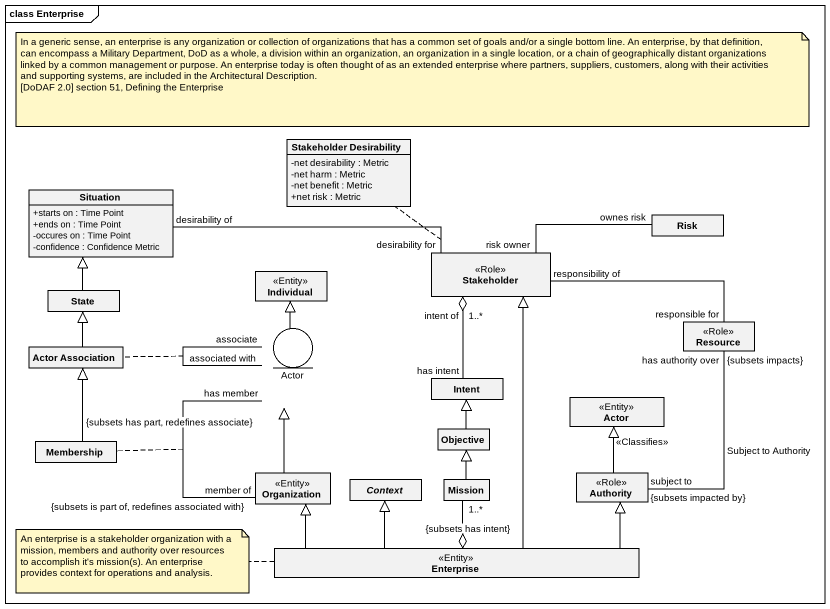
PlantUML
@startuml
mainframe class Enterprise
allowmixing
hide circle
hide empty members
skinparam classAttributeIconSize 0
class "Stakeholder Desirability" as Stakeholder_Desirability {
  -net desirability : Metric
  -net harm : Metric
  -net benefit : Metric
  +net risk : Metric
}
class Situation {
  +starts on : Time Point
  +ends on : Time Point
  -occures on : Time Point
  -confidence : Confidence Metric
}
class Risk
class Stakeholder <<Role>>
class "State" as State_
class Individual <<Entity>>
entity "Actor" as Actor_
class Resource <<Role>>
class "Actor Association" as Actor_Association
class Intent
class "Actor" as Actor__2 <<Entity>>
class Membership
class Objective
class Organization <<Entity>>
abstract class Context
class Mission
class Authority <<Role>>
class Enterprise <<Entity>>
Risk "ownes risk" -left- "risk owner" Stakeholder
Stakeholder "desirability for" -left- "desirability of" Situation
(Stakeholder, Situation) .. Stakeholder_Desirability
Stakeholder "intent of\n1..*" o-- "has intent" Intent
State_ -up-|> Situation
Actor_ -up-|> Individual
Actor_ "associated with" -- "associate" Actor_
Resource "responsible for" -left- "responsibility of" Stakeholder
Actor_Association -up-|> State_
Membership -up-|> Actor_Association
Objective -up-|> Intent
Organization "member of\n{subsets is part of, redefines associated with}" -up- "has member\n{subsets has part, redefines associate}" Actor_
Organization -up-|> Actor_
Mission -up-|> Objective
Authority "subject to\n{subsets impacted by}" -up- "has authority over\n{subsets impacts}" Resource : Subject to Authority
Authority -up-|> Actor__2 : <<Classifies>>
Enterprise -up-|> Stakeholder
Enterprise -left-|> Organization
Enterprise -up-|> Context
Enterprise o-up- "{subsets has intent}\n1..*" Mission
Enterprise -right-|> Authority
note as N1
  In a generic sense, an enterprise is any organization or collection of organizations that has a common set of goals and/or a single bottom line. An enterprise, by that definition, can encompass a Military Department, DoD as a whole, a division within an organization, an organization in a single location, or a chain of geographically distant organizations linked by a common management or purpose. An enterprise today is often thought of as an extended enterprise where partners, suppliers, customers, along with their activities and supporting systems, are included in the Architectural Description.
  [DoDAF 2.0] section 51, Defining the Enterprise
end note
note left of Enterprise : An enterprise is a stakeholder organization with a mission, members and authority over resources to accomplish it's mission(s). An enterprise provides context for operations and analysis.
@enduml
